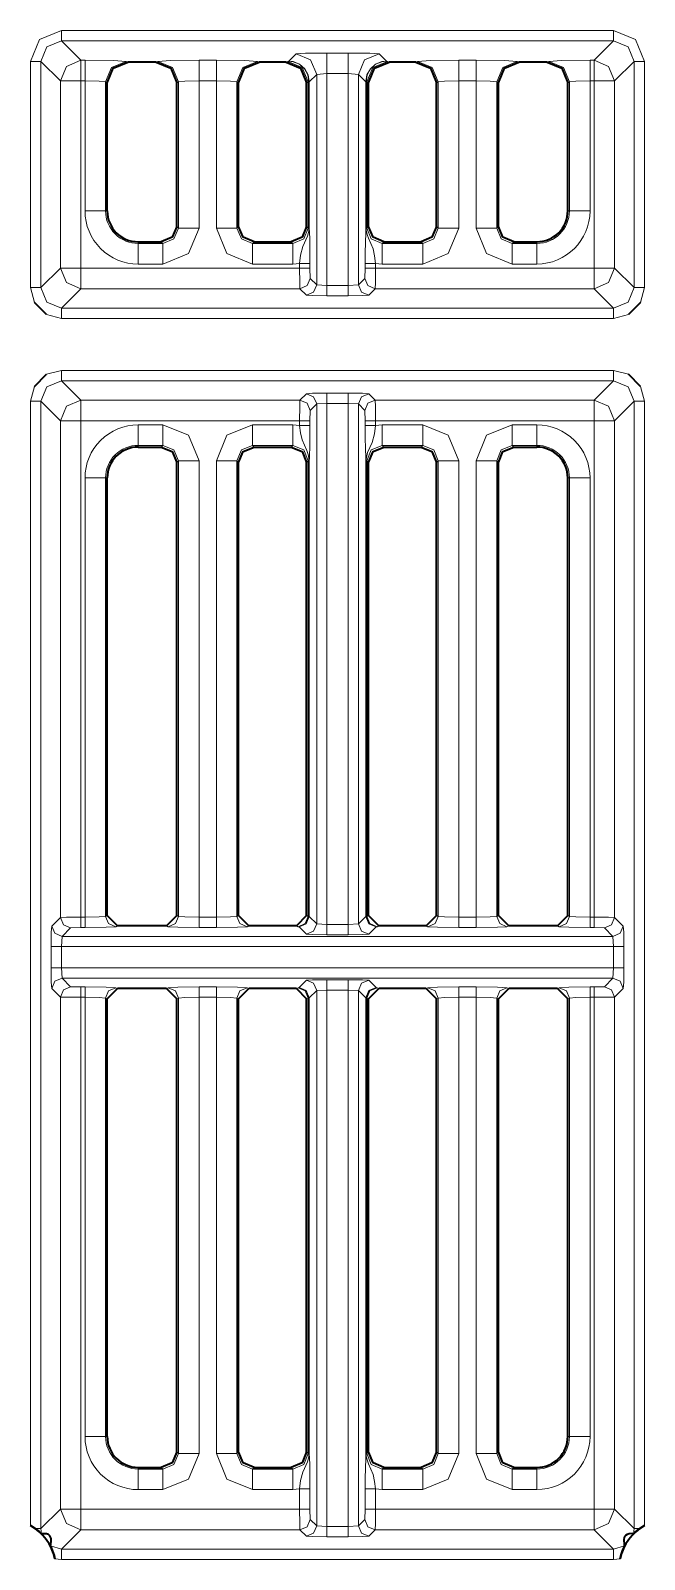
# Model space of a CAD drawing. Header units: millimetres. Extents: x 0 to 2941, y -405 to 1422.
# Drawn here: x 451.8 to 481.6, y 198.7 to 272.9 of the extents above; entities that cross this region are included whole.
import ezdxf

# ---------------------------------------------------------------- set-up
doc = ezdxf.new("R2010")
doc.units = ezdxf.units.MM
doc.layers.add('FINE', color=9, linetype='Continuous')
doc.layers.add('OUTLINE', color=7, linetype='Continuous')

msp = doc.modelspace()

# ---------------------------------------------------------------- linework, layer by layer
at = {"layer": 'FINE', "lineweight": 9}
for p, q in [((480.054, 272.928), (453.279, 272.928)), ((480.054, 272.428), (479.11, 271.484)), ((464.657, 271.799), (464.301, 271.443)), ((467.182, 271.837), (466.157, 271.837)), ((469.038, 271.443), (468.682, 271.799)), ((451.78, 271.428), (451.78, 260.453)), ((456.499, 271.393), (456.416, 271.434)), ((457.952, 271.434), (457.87, 271.393)), ((460.79, 271.484), (459.95, 271.484)), ((462.87, 271.393), (462.787, 271.434)), ((464.252, 271.434), (464.17, 271.393)), ((464.301, 271.443), (464.252, 271.434)), ((469.087, 271.434), (469.038, 271.443)), ((469.17, 271.393), (469.087, 271.434)), ((470.552, 271.434), (470.47, 271.393)), ((473.39, 271.484), (472.55, 271.484)), ((475.47, 271.393), (475.387, 271.434)), ((476.917, 271.434), (476.835, 271.393)), ((480.11, 270.484), (481.054, 271.428)), ((481.054, 271.428), (481.054, 260.453)), ((481.553, 260.453), (481.553, 271.428)), ((455.417, 264.172), (455.417, 270.435)), ((455.417, 270.435), (455.498, 270.394)), ((458.87, 270.394), (458.951, 270.435)), ((458.951, 270.435), (458.951, 263.34)), ((459.95, 263.34), (459.95, 270.484)), ((465.17, 270.394), (465.251, 270.435)), ((465.251, 270.435), (465.251, 263.34)), ((465.283, 270.442), (465.283, 263.34)), ((465.3, 270.442), (465.657, 270.799)), ((465.3, 270.442), (465.3, 270.448)), ((465.3, 263.34), (465.3, 270.442)), ((465.657, 270.799), (466.157, 270.838)), ((465.657, 270.799), (465.657, 260.582)), ((466.157, 260.556), (466.157, 270.838)), ((467.182, 270.838), (467.682, 270.799)), ((467.682, 260.582), (467.682, 270.799)), ((467.682, 270.799), (468.04, 270.442)), ((468.04, 270.442), (468.04, 270.448)), ((468.04, 270.442), (468.04, 263.34)), ((468.056, 270.442), (468.056, 270.446)), ((468.056, 270.446), (468.088, 270.435)), ((468.056, 263.34), (468.056, 270.442)), ((468.088, 270.435), (468.17, 270.394)), ((468.088, 263.34), (468.088, 270.435)), ((472.55, 270.484), (473.39, 270.484)), ((472.55, 263.34), (472.55, 270.484)), ((473.39, 270.484), (473.39, 263.34)), ((474.388, 263.34), (474.388, 270.435)), ((474.388, 270.435), (474.47, 270.394)), ((477.835, 270.394), (477.916, 270.435)), ((477.916, 270.435), (477.916, 264.172)), ((478.915, 264.172), (478.915, 270.484)), ((478.915, 270.484), (479.11, 270.484)), ((479.11, 270.484), (479.11, 261.397)), ((455.498, 264.172), (455.417, 264.172)), ((477.916, 264.172), (477.835, 264.172)), ((458.951, 263.34), (458.87, 263.421)), ((461.87, 263.421), (461.788, 263.34)), ((465.251, 263.34), (465.17, 263.421)), ((468.17, 263.421), (468.088, 263.34)), ((471.551, 263.34), (471.47, 263.421)), ((474.47, 263.421), (474.388, 263.34)), ((456.998, 262.591), (456.998, 262.673)), ((458.202, 262.591), (456.998, 262.591)), ((458.121, 262.673), (458.202, 262.591)), ((462.537, 262.591), (462.619, 262.673)), ((468.837, 262.591), (468.919, 262.673)), ((470.802, 262.591), (468.837, 262.591)), ((470.721, 262.673), (470.802, 262.591)), ((475.137, 262.591), (475.219, 262.673)), ((476.335, 262.591), (475.137, 262.591)), ((476.335, 262.673), (476.335, 262.591)), ((456.998, 261.592), (458.202, 261.592)), ((462.537, 261.592), (464.502, 261.592)), ((464.502, 261.592), (464.829, 261.623)), ((464.829, 261.623), (464.829, 261.397)), ((465.329, 261.397), (465.329, 261.623)), ((465.342, 260.897), (465.329, 261.397)), ((468.01, 261.397), (467.998, 260.897)), ((468.01, 261.623), (468.01, 261.397)), ((468.51, 261.397), (468.51, 261.623)), ((468.51, 261.623), (468.837, 261.592)), ((479.11, 261.397), (468.51, 261.397)), ((468.837, 261.592), (470.802, 261.592)), ((475.137, 261.592), (476.335, 261.592)), ((465.657, 260.582), (465.342, 260.897)), ((467.682, 260.582), (467.182, 260.556)), ((467.998, 260.897), (467.682, 260.582)), ((451.78, 260.453), (451.968, 259.726)), ((453.279, 259.453), (454.223, 260.397)), ((454.223, 260.397), (464.842, 260.397)), ((464.842, 260.397), (465.157, 260.082)), ((466.157, 260.056), (467.182, 260.056)), ((481.366, 259.726), (481.553, 260.453)), ((452.552, 259.141), (453.279, 258.954)), ((453.279, 256.427), (452.552, 256.239)), ((480.054, 256.427), (453.279, 256.427)), ((480.781, 256.239), (480.054, 256.427)), ((451.968, 255.655), (451.78, 254.928)), ((451.78, 254.928), (451.78, 200.348)), ((452.28, 200.203), (452.28, 254.928)), ((464.842, 254.984), (454.223, 254.984)), ((465.157, 255.299), (464.842, 254.984)), ((465.342, 254.484), (465.657, 254.799)), ((465.657, 254.799), (466.157, 254.825)), ((465.657, 254.799), (465.657, 229.558)), ((467.182, 255.324), (466.157, 255.324)), ((466.157, 229.532), (466.157, 254.825)), ((466.157, 254.825), (467.182, 254.825)), ((467.182, 254.825), (467.182, 229.532)), ((467.182, 254.825), (467.682, 254.799)), ((467.682, 254.799), (467.998, 254.484)), ((468.497, 254.984), (468.182, 255.299)), ((479.11, 254.984), (468.497, 254.984)), ((464.829, 253.984), (464.829, 253.758)), ((465.329, 253.984), (465.342, 254.484)), ((465.329, 253.758), (465.329, 253.984)), ((467.998, 254.484), (468.01, 253.984)), ((468.01, 253.984), (468.01, 253.758)), ((468.51, 253.758), (468.51, 253.984)), ((468.51, 253.984), (479.11, 253.984)), ((458.202, 253.789), (456.998, 253.789)), ((464.502, 253.789), (462.537, 253.789)), ((464.829, 253.758), (464.502, 253.789)), ((468.837, 253.789), (468.51, 253.758)), ((470.802, 253.789), (468.837, 253.789)), ((476.335, 253.789), (475.137, 253.789)), ((458.202, 252.79), (458.121, 252.708)), ((462.619, 252.708), (462.537, 252.79)), ((462.537, 252.79), (464.502, 252.79)), ((464.502, 252.79), (464.421, 252.708)), ((468.919, 252.708), (468.837, 252.79)), ((468.837, 252.79), (470.802, 252.79)), ((470.802, 252.79), (470.721, 252.708)), ((475.219, 252.708), (475.137, 252.79)), ((475.137, 252.79), (476.335, 252.79)), ((476.335, 252.79), (476.335, 252.708)), ((458.87, 251.96), (458.951, 252.041)), ((458.951, 252.041), (458.951, 229.923)), ((459.95, 229.886), (459.95, 252.041)), ((460.79, 252.041), (460.79, 229.886)), ((461.788, 252.041), (461.87, 251.96)), ((465.17, 251.96), (465.251, 252.041)), ((465.251, 252.041), (465.251, 229.923)), ((465.283, 252.041), (465.283, 229.915)), ((465.3, 229.915), (465.3, 252.041)), ((468.04, 252.041), (468.04, 229.915)), ((468.056, 229.915), (468.056, 252.041)), ((468.088, 252.041), (468.17, 251.96)), ((471.47, 251.96), (471.551, 252.041)), ((471.551, 252.041), (471.551, 229.923)), ((472.55, 229.886), (472.55, 252.041)), ((474.388, 252.041), (474.47, 251.96)), ((455.417, 251.208), (455.498, 251.208)), ((455.417, 229.923), (455.417, 251.208)), ((477.835, 251.208), (477.916, 251.208)), ((477.916, 251.208), (477.916, 229.923)), ((478.915, 229.886), (478.915, 251.208)), ((453.303, 228.953), (453.723, 229.373)), ((453.723, 229.373), (454.223, 229.386)), ((454.223, 229.386), (454.419, 229.386)), ((455.498, 229.964), (455.417, 229.923)), ((455.916, 229.423), (455.999, 229.464)), ((458.37, 229.464), (458.452, 229.423)), ((458.951, 229.923), (458.87, 229.964)), ((460.79, 229.886), (459.95, 229.886)), ((459.95, 229.386), (460.79, 229.386)), ((462.288, 229.423), (462.37, 229.464)), ((464.67, 229.464), (464.752, 229.423)), ((464.752, 229.423), (464.8, 229.415)), ((465.251, 229.923), (465.17, 229.964)), ((465.283, 229.915), (465.251, 229.923)), ((465.657, 229.558), (465.3, 229.915)), ((466.157, 229.532), (465.657, 229.558)), ((467.182, 229.532), (466.157, 229.532)), ((467.682, 229.558), (467.182, 229.532)), ((468.088, 229.923), (468.056, 229.915)), ((468.182, 229.058), (468.539, 229.415)), ((468.539, 229.415), (468.588, 229.423)), ((468.588, 229.423), (468.67, 229.464)), ((470.97, 229.464), (471.052, 229.423)), ((471.551, 229.923), (471.47, 229.964)), ((473.39, 229.886), (472.55, 229.886)), ((472.55, 229.386), (473.39, 229.386)), ((474.888, 229.423), (474.97, 229.464)), ((477.335, 229.464), (477.417, 229.423)), ((477.916, 229.923), (477.835, 229.964)), ((478.915, 229.386), (479.11, 229.386)), ((479.11, 229.386), (479.61, 229.373)), ((480.53, 229.453), (480.11, 229.873)), ((453.278, 228.453), (453.303, 228.953)), ((466.157, 229.033), (467.182, 229.033)), ((480.03, 228.953), (480.055, 228.453)), ((452.778, 228.453), (452.778, 227.428)), ((453.278, 228.453), (480.055, 228.453)), ((453.278, 227.428), (453.278, 228.453)), ((453.303, 226.928), (453.278, 227.428)), ((480.055, 227.428), (480.03, 226.928)), ((452.803, 226.428), (453.223, 226.008)), ((453.723, 226.508), (453.303, 226.928)), ((454.223, 226.495), (453.723, 226.508)), ((454.419, 226.495), (454.223, 226.495)), ((455.999, 226.417), (455.916, 226.458)), ((458.452, 226.458), (458.37, 226.417)), ((460.79, 226.495), (459.95, 226.495)), ((462.37, 226.417), (462.288, 226.458)), ((464.752, 226.458), (464.67, 226.417)), ((464.8, 226.466), (464.752, 226.458)), ((465.157, 226.823), (464.8, 226.466)), ((467.182, 226.849), (466.157, 226.849)), ((468.539, 226.466), (468.182, 226.823)), ((468.588, 226.458), (468.539, 226.466)), ((468.67, 226.417), (468.588, 226.458)), ((471.052, 226.458), (470.97, 226.417)), ((473.39, 226.495), (472.55, 226.495)), ((477.417, 226.458), (477.335, 226.417)), ((479.11, 226.495), (478.915, 226.495)), ((480.11, 226.008), (480.53, 226.428)), ((454.223, 225.995), (454.419, 225.995)), ((454.223, 201.147), (454.223, 225.995)), ((454.419, 225.995), (454.419, 204.672)), ((455.417, 204.672), (455.417, 225.958)), ((455.417, 225.958), (455.498, 225.917)), ((460.79, 225.995), (460.79, 203.84)), ((465.251, 225.958), (465.283, 225.966)), ((465.283, 225.966), (465.283, 203.84)), ((465.3, 225.966), (465.657, 226.323)), ((465.3, 203.84), (465.3, 225.966)), ((465.657, 226.323), (466.157, 226.348)), ((465.657, 226.323), (465.657, 200.331)), ((466.157, 200.306), (466.157, 226.348)), ((466.157, 226.348), (467.182, 226.348)), ((467.182, 226.348), (467.182, 200.306)), ((467.182, 226.348), (467.682, 226.323)), ((467.682, 200.331), (467.682, 226.323)), ((467.682, 226.323), (468.04, 225.966)), ((468.04, 225.966), (468.04, 203.84)), ((468.056, 203.84), (468.056, 225.966)), ((468.056, 225.966), (468.088, 225.958)), ((468.088, 203.84), (468.088, 225.958)), ((468.088, 225.958), (468.17, 225.917)), ((471.47, 225.917), (471.551, 225.958)), ((471.551, 225.958), (471.551, 203.84)), ((472.55, 203.84), (472.55, 225.995)), ((474.388, 203.84), (474.388, 225.958)), ((474.388, 225.958), (474.47, 225.917)), ((477.835, 225.917), (477.916, 225.958)), ((479.11, 225.995), (479.11, 201.147)), ((480.11, 201.147), (480.11, 226.008)), ((455.498, 204.672), (455.417, 204.672)), ((458.951, 203.84), (458.87, 203.921)), ((468.17, 203.921), (468.088, 203.84)), ((471.551, 203.84), (471.47, 203.921)), ((474.47, 203.921), (474.388, 203.84)), ((456.998, 203.091), (456.998, 203.172)), ((464.421, 203.172), (464.502, 203.091)), ((468.837, 203.091), (468.919, 203.172)), ((470.802, 203.091), (468.837, 203.091)), ((470.721, 203.172), (470.802, 203.091)), ((475.137, 203.091), (475.219, 203.172)), ((476.335, 203.091), (475.137, 203.091)), ((476.335, 203.172), (476.335, 203.091)), ((456.998, 202.093), (458.202, 202.093)), ((462.537, 202.093), (464.502, 202.093)), ((464.502, 202.093), (464.829, 202.123)), ((464.829, 202.123), (464.829, 201.147)), ((465.329, 201.147), (465.329, 202.123)), ((468.01, 202.123), (468.01, 201.147)), ((468.51, 202.123), (468.837, 202.093)), ((468.837, 202.093), (470.802, 202.093)), ((453.223, 201.147), (452.28, 200.203)), ((464.829, 201.147), (454.223, 201.147)), ((465.342, 200.647), (465.329, 201.147)), ((465.657, 200.331), (465.342, 200.647)), ((467.998, 200.647), (467.682, 200.331)), ((468.01, 201.147), (467.998, 200.647)), ((452.313, 199.948), (452.28, 200.203)), ((464.842, 200.147), (465.157, 199.832)), ((466.157, 200.306), (465.657, 200.331)), ((466.157, 199.806), (467.182, 199.806)), ((468.182, 199.832), (468.497, 200.147)), ((481.054, 200.203), (481.021, 199.948)), ((453.279, 199.203), (452.74, 199.361)), ((452.956, 198.739), (453.279, 198.703))]:
    msp.add_line(p, q, dxfattribs=at)
for points in [[(453.279, 272.928), (452.219, 272.488), (451.78, 271.428)], [(453.279, 272.428), (452.572, 272.135), (452.28, 271.428)], [(453.279, 272.428), (453.279, 272.579), (453.279, 272.928)], [(454.223, 271.484), (453.279, 272.428), (480.054, 272.428)], [(480.054, 272.928), (480.054, 272.579), (480.054, 272.428)], [(481.553, 271.428), (481.114, 272.488), (480.054, 272.928)], [(481.054, 271.428), (480.761, 272.135), (480.054, 272.428)], [(466.157, 271.837), (465.11, 271.826), (464.657, 271.799)], [(465.657, 270.799), (465.364, 271.506), (464.657, 271.799)], [(466.157, 270.838), (466.157, 271.536), (466.157, 271.837)], [(467.182, 270.838), (467.182, 271.536), (467.182, 271.837)], [(468.682, 271.799), (468.229, 271.826), (467.182, 271.837)], [(467.682, 270.799), (467.975, 271.506), (468.682, 271.799)], [(451.78, 271.428), (452.129, 271.428), (452.28, 271.428)], [(454.223, 271.484), (453.516, 271.191), (453.223, 270.484)], [(454.223, 271.484), (454.223, 271.182), (454.223, 270.484)], [(456.416, 271.434), (455.795, 271.47), (454.419, 271.484), (454.223, 271.484)], [(454.419, 271.484), (454.419, 271.182), (454.419, 270.484)], [(456.416, 271.434), (455.71, 271.141), (455.417, 270.435)], [(459.95, 271.484), (458.573, 271.47), (457.952, 271.434)], [(458.951, 270.435), (458.658, 271.141), (457.952, 271.434)], [(459.95, 270.484), (459.95, 271.182), (459.95, 271.484)], [(460.79, 270.484), (460.79, 271.182), (460.79, 271.484)], [(462.787, 271.434), (462.166, 271.47), (460.79, 271.484)], [(461.788, 270.435), (462.081, 271.141), (462.787, 271.434)], [(465.251, 270.435), (464.958, 271.141), (464.252, 271.434)], [(465.283, 270.446), (465.226, 270.775), (465.067, 271.066), (464.822, 271.289), (464.517, 271.418), (464.325, 271.443), (464.301, 271.443)], [(465.283, 270.446), (465.295, 270.447), (465.3, 270.448), (465.242, 270.777), (465.079, 271.069), (464.83, 271.291), (464.52, 271.419), (464.325, 271.443), (464.301, 271.443)], [(468.04, 270.448), (468.097, 270.777), (468.26, 271.069), (468.51, 271.291), (468.82, 271.419), (469.014, 271.443), (469.038, 271.443)], [(468.056, 270.446), (468.113, 270.775), (468.272, 271.066), (468.517, 271.289), (468.823, 271.418), (469.014, 271.443), (469.038, 271.443)], [(468.088, 270.435), (468.381, 271.141), (469.087, 271.434)], [(472.55, 271.484), (471.173, 271.47), (470.552, 271.434)], [(471.551, 270.435), (471.258, 271.141), (470.552, 271.434)], [(472.55, 270.484), (472.55, 271.182), (472.55, 271.484)], [(473.39, 270.484), (473.39, 271.182), (473.39, 271.484)], [(475.387, 271.434), (474.766, 271.47), (473.39, 271.484)], [(474.388, 270.435), (474.681, 271.141), (475.387, 271.434)], [(479.11, 271.484), (478.915, 271.484), (477.538, 271.47), (476.917, 271.434)], [(477.916, 270.435), (477.623, 271.141), (476.917, 271.434)], [(478.915, 270.484), (478.915, 271.182), (478.915, 271.484)], [(479.11, 270.484), (479.11, 271.182), (479.11, 271.484)], [(480.11, 270.484), (479.817, 271.191), (479.11, 271.484)], [(481.054, 271.428), (481.205, 271.428), (481.553, 271.428)], [(453.223, 270.484), (453.525, 270.484), (454.223, 270.484)], [(464.829, 261.397), (454.223, 261.397), (454.223, 270.484)], [(454.419, 270.484), (455.107, 270.47), (455.417, 270.435)], [(458.951, 270.435), (459.261, 270.47), (459.95, 270.484)], [(459.95, 270.484), (460.79, 270.484), (460.79, 263.34), (461.301, 262.104), (462.537, 261.592)], [(460.79, 270.484), (461.478, 270.47), (461.788, 270.435)], [(461.788, 263.34), (461.788, 270.435), (461.87, 270.394)], [(465.251, 270.435), (465.283, 270.446), (465.283, 270.442)], [(465.283, 270.442), (465.295, 270.442), (465.3, 270.442)], [(466.157, 270.838), (467.182, 270.838), (467.182, 260.556)], [(468.056, 270.446), (468.045, 270.447), (468.04, 270.448)], [(468.04, 270.442), (468.045, 270.442), (468.056, 270.442)], [(471.47, 270.394), (471.551, 270.435), (471.551, 263.34)], [(471.551, 270.435), (471.861, 270.47), (472.55, 270.484)], [(473.39, 270.484), (474.078, 270.47), (474.388, 270.435)], [(477.916, 270.435), (478.226, 270.47), (478.915, 270.484)], [(479.11, 270.484), (479.808, 270.484), (480.11, 270.484)], [(481.054, 260.453), (480.11, 261.397), (480.11, 270.484)], [(455.417, 264.172), (455.107, 264.172), (454.419, 264.172)], [(478.915, 264.172), (478.226, 264.172), (477.916, 264.172)], [(458.951, 263.34), (458.733, 262.809), (458.202, 262.591)], [(458.202, 261.592), (459.438, 262.104), (459.95, 263.34)], [(459.95, 263.34), (459.261, 263.34), (458.951, 263.34)], [(460.79, 263.34), (461.478, 263.34), (461.788, 263.34)], [(462.537, 262.591), (462.006, 262.809), (461.788, 263.34)], [(465.251, 263.34), (465.033, 262.809), (464.502, 262.591)], [(465.283, 263.34), (465.281, 263.27), (465.272, 263.183), (465.212, 262.943), (464.99, 262.443), (464.879, 262.03), (464.829, 261.623)], [(465.251, 263.34), (465.262, 263.34), (465.283, 263.34)], [(465.3, 263.34), (465.295, 263.34), (465.283, 263.34)], [(465.329, 261.623), (465.326, 262.215), (465.317, 262.763), (465.304, 263.171), (465.3, 263.279), (465.3, 263.313), (465.3, 263.34)], [(468.04, 263.34), (468.04, 263.328), (468.039, 263.3), (468.038, 263.241), (468.036, 263.192), (468.034, 263.117), (468.02, 262.624), (468.013, 262.153), (468.01, 261.623)], [(468.056, 263.34), (468.045, 263.34), (468.04, 263.34)], [(468.056, 263.34), (468.078, 263.34), (468.088, 263.34)], [(468.51, 261.623), (468.467, 261.987), (468.389, 262.33), (468.164, 262.848), (468.114, 262.985), (468.084, 263.091), (468.061, 263.237), (468.057, 263.307), (468.056, 263.34)], [(468.837, 262.591), (468.306, 262.809), (468.088, 263.34)], [(471.551, 263.34), (471.333, 262.809), (470.802, 262.591)], [(470.802, 261.592), (472.038, 262.104), (472.55, 263.34)], [(471.551, 263.34), (471.861, 263.34), (472.55, 263.34)], [(474.388, 263.34), (474.078, 263.34), (473.39, 263.34)], [(473.39, 263.34), (473.901, 262.104), (475.137, 261.592)], [(475.137, 262.591), (474.606, 262.809), (474.388, 263.34)], [(456.998, 261.592), (456.998, 262.281), (456.998, 262.591)], [(458.202, 261.592), (458.202, 262.281), (458.202, 262.591)], [(464.421, 262.673), (464.502, 262.591), (462.537, 262.591)], [(462.537, 262.591), (462.537, 262.281), (462.537, 261.592)], [(464.502, 262.591), (464.502, 262.281), (464.502, 261.592)], [(468.837, 262.591), (468.837, 262.281), (468.837, 261.592)], [(470.802, 262.591), (470.802, 262.281), (470.802, 261.592)], [(475.137, 262.591), (475.137, 262.281), (475.137, 261.592)], [(476.335, 261.592), (476.335, 262.281), (476.335, 262.591)], [(453.223, 261.397), (453.525, 261.397), (454.223, 261.397)], [(453.223, 261.397), (453.516, 260.69), (454.223, 260.397)], [(454.223, 260.397), (454.223, 260.699), (454.223, 261.397)], [(465.329, 261.623), (465.178, 261.623), (464.829, 261.623)], [(465.329, 261.397), (465.178, 261.397), (464.829, 261.397)], [(464.829, 261.397), (464.833, 260.699), (464.842, 260.397)], [(468.51, 261.623), (468.161, 261.623), (468.01, 261.623)], [(468.51, 261.397), (468.161, 261.397), (468.01, 261.397)], [(468.497, 260.397), (468.507, 260.699), (468.51, 261.397)], [(479.11, 261.397), (479.808, 261.397), (480.11, 261.397)], [(479.11, 260.397), (479.817, 260.69), (480.11, 261.397)], [(479.11, 260.397), (479.11, 260.699), (479.11, 261.397)], [(465.342, 260.897), (465.195, 260.544), (464.842, 260.397)], [(465.657, 260.582), (465.51, 260.228), (465.157, 260.082)], [(467.182, 260.556), (466.157, 260.556), (465.657, 260.582)], [(466.157, 260.056), (466.157, 260.207), (466.157, 260.556)], [(467.182, 260.056), (467.182, 260.207), (467.182, 260.556)], [(468.182, 260.082), (467.829, 260.228), (467.682, 260.582)], [(468.497, 260.397), (468.144, 260.544), (467.998, 260.897)], [(451.78, 260.453), (452.129, 260.453), (452.28, 260.453)], [(453.279, 259.453), (452.572, 259.746), (452.28, 260.453)], [(479.11, 260.397), (480.054, 259.453), (453.279, 259.453)], [(465.157, 260.082), (465.459, 260.064), (466.157, 260.056)], [(467.182, 260.056), (467.88, 260.064), (468.182, 260.082)], [(468.182, 260.082), (468.497, 260.397), (479.11, 260.397)], [(481.054, 260.453), (480.761, 259.746), (480.054, 259.453)], [(481.054, 260.453), (481.205, 260.453), (481.553, 260.453)], [(453.279, 258.954), (453.279, 259.303), (453.279, 259.453)], [(453.279, 258.954), (480.054, 258.954), (480.781, 259.141)], [(480.054, 258.954), (480.054, 259.303), (480.054, 259.453)], [(453.279, 256.427), (453.279, 256.078), (453.279, 255.927)], [(480.054, 256.427), (480.054, 256.078), (480.054, 255.927)], [(452.28, 254.928), (452.572, 255.635), (453.279, 255.927)], [(454.223, 254.984), (453.279, 255.927), (480.054, 255.927), (479.11, 254.984)], [(480.054, 255.927), (480.761, 255.635), (481.054, 254.928)], [(481.553, 200.348), (481.553, 254.928), (481.366, 255.655)], [(452.28, 254.928), (452.129, 254.928), (451.78, 254.928)], [(452.28, 254.928), (453.223, 253.984), (453.223, 229.873)], [(453.223, 253.984), (453.525, 253.984), (454.223, 253.984), (454.223, 254.682), (454.223, 254.984)], [(454.223, 254.984), (453.516, 254.691), (453.223, 253.984)], [(464.842, 254.984), (464.833, 254.682), (464.829, 253.984)], [(464.842, 254.984), (465.195, 254.837), (465.342, 254.484)], [(466.157, 255.324), (465.459, 255.317), (465.157, 255.299)], [(465.157, 255.299), (465.51, 255.152), (465.657, 254.799)], [(466.157, 255.324), (466.157, 255.174), (466.157, 254.825)], [(467.182, 255.324), (467.182, 255.174), (467.182, 254.825)], [(468.182, 255.299), (467.88, 255.317), (467.182, 255.324)], [(468.182, 255.299), (467.829, 255.152), (467.682, 254.799)], [(468.04, 229.915), (467.682, 229.558), (467.682, 254.799)], [(468.497, 254.984), (468.144, 254.837), (467.998, 254.484)], [(468.51, 253.984), (468.507, 254.682), (468.497, 254.984)], [(480.11, 253.984), (479.817, 254.691), (479.11, 254.984)], [(479.11, 253.984), (479.11, 254.682), (479.11, 254.984)], [(481.054, 254.928), (481.054, 200.203), (480.11, 201.147)], [(480.11, 229.873), (480.11, 253.984), (481.054, 254.928)], [(481.553, 254.928), (481.205, 254.928), (481.054, 254.928)], [(454.223, 229.886), (454.223, 253.984), (464.829, 253.984)], [(464.829, 253.984), (465.178, 253.984), (465.329, 253.984)], [(468.51, 253.984), (468.161, 253.984), (468.01, 253.984)], [(479.11, 253.984), (479.11, 229.886), (478.915, 229.886)], [(479.11, 253.984), (479.808, 253.984), (480.11, 253.984)], [(456.998, 252.79), (456.998, 253.1), (456.998, 253.789)], [(458.202, 252.79), (458.202, 253.1), (458.202, 253.789)], [(459.95, 252.041), (459.438, 253.277), (458.202, 253.789)], [(462.537, 253.789), (461.301, 253.277), (460.79, 252.041)], [(462.537, 253.789), (462.537, 253.1), (462.537, 252.79)], [(464.502, 253.789), (464.502, 253.1), (464.502, 252.79)], [(464.829, 253.758), (465.178, 253.758), (465.329, 253.758)], [(464.829, 253.758), (464.872, 253.394), (464.95, 253.051), (465.175, 252.533), (465.226, 252.396), (465.255, 252.289), (465.278, 252.143), (465.283, 252.074), (465.283, 252.041)], [(465.3, 252.041), (465.3, 252.054), (465.3, 252.081), (465.301, 252.14), (465.303, 252.189), (465.305, 252.263), (465.32, 252.757), (465.326, 253.227), (465.329, 253.758)], [(468.51, 253.758), (468.161, 253.758), (468.01, 253.758)], [(468.01, 253.758), (468.013, 253.166), (468.023, 252.618), (468.036, 252.21), (468.039, 252.102), (468.039, 252.068), (468.04, 252.041)], [(468.056, 252.041), (468.058, 252.111), (468.067, 252.198), (468.127, 252.437), (468.349, 252.937), (468.46, 253.351), (468.51, 253.758)], [(468.837, 253.789), (468.837, 253.1), (468.837, 252.79)], [(470.802, 253.789), (470.802, 253.1), (470.802, 252.79)], [(472.55, 252.041), (472.038, 253.277), (470.802, 253.789)], [(475.137, 253.789), (473.901, 253.277), (473.39, 252.041), (473.39, 229.886)], [(475.137, 252.79), (475.137, 253.1), (475.137, 253.789)], [(476.335, 253.789), (476.335, 253.1), (476.335, 252.79)], [(456.998, 252.708), (456.998, 252.79), (458.202, 252.79)], [(458.202, 252.79), (458.733, 252.572), (458.951, 252.041)], [(461.788, 252.041), (462.006, 252.572), (462.537, 252.79)], [(464.502, 252.79), (465.033, 252.572), (465.251, 252.041)], [(468.088, 252.041), (468.306, 252.572), (468.837, 252.79)], [(470.802, 252.79), (471.333, 252.572), (471.551, 252.041)], [(474.388, 252.041), (474.606, 252.572), (475.137, 252.79)], [(459.95, 252.041), (459.261, 252.041), (458.951, 252.041)], [(460.79, 252.041), (461.478, 252.041), (461.788, 252.041)], [(461.87, 229.964), (461.788, 229.923), (461.788, 252.041)], [(465.251, 252.041), (465.262, 252.041), (465.283, 252.041)], [(465.283, 252.041), (465.295, 252.041), (465.3, 252.041)], [(468.056, 252.041), (468.045, 252.041), (468.04, 252.041)], [(468.056, 252.041), (468.078, 252.041), (468.088, 252.041)], [(468.17, 229.964), (468.088, 229.923), (468.088, 252.041)], [(471.551, 252.041), (471.861, 252.041), (472.55, 252.041)], [(474.388, 252.041), (474.078, 252.041), (473.39, 252.041)], [(474.47, 229.964), (474.388, 229.923), (474.388, 252.041)], [(454.419, 251.208), (454.419, 229.886), (454.223, 229.886)], [(455.417, 251.208), (455.107, 251.208), (454.419, 251.208)], [(478.915, 251.208), (478.226, 251.208), (477.916, 251.208)], [(453.223, 229.873), (452.803, 229.453), (452.785, 229.151), (452.778, 228.453)], [(453.303, 228.953), (452.95, 229.1), (452.803, 229.453)], [(454.223, 229.886), (453.525, 229.882), (453.223, 229.873)], [(453.723, 229.373), (453.37, 229.52), (453.223, 229.873)], [(479.61, 229.373), (480.03, 228.953), (453.303, 228.953)], [(454.223, 229.386), (454.223, 229.537), (454.223, 229.886)], [(455.417, 229.923), (455.107, 229.897), (454.419, 229.886)], [(454.419, 229.386), (454.419, 229.537), (454.419, 229.886)], [(454.419, 229.386), (455.451, 229.397), (455.916, 229.423)], [(455.916, 229.423), (455.564, 229.57), (455.417, 229.923)], [(458.452, 229.423), (458.804, 229.57), (458.951, 229.923)], [(458.452, 229.423), (458.917, 229.397), (459.95, 229.386)], [(459.95, 229.886), (459.261, 229.897), (458.951, 229.923)], [(459.95, 229.886), (459.95, 229.537), (459.95, 229.386)], [(461.788, 229.923), (461.478, 229.897), (460.79, 229.886)], [(460.79, 229.886), (460.79, 229.537), (460.79, 229.386)], [(460.79, 229.386), (461.822, 229.397), (462.288, 229.423)], [(461.788, 229.923), (461.935, 229.57), (462.288, 229.423)], [(465.251, 229.923), (465.104, 229.57), (464.752, 229.423)], [(465.3, 229.915), (465.153, 229.562), (464.8, 229.415)], [(465.283, 229.915), (465.14, 229.563), (464.8, 229.415)], [(464.8, 229.415), (465.157, 229.058), (465.459, 229.04), (466.157, 229.033)], [(465.657, 229.558), (465.51, 229.204), (465.157, 229.058)], [(465.3, 229.915), (465.295, 229.915), (465.283, 229.915)], [(466.157, 229.532), (466.157, 229.183), (466.157, 229.033)], [(467.182, 229.532), (467.182, 229.183), (467.182, 229.033)], [(467.682, 229.558), (467.829, 229.204), (468.182, 229.058)], [(468.04, 229.915), (468.186, 229.562), (468.539, 229.415)], [(468.056, 229.915), (468.045, 229.915), (468.04, 229.915)], [(468.056, 229.915), (468.199, 229.563), (468.539, 229.415)], [(468.088, 229.923), (468.235, 229.57), (468.588, 229.423)], [(471.052, 229.423), (471.405, 229.57), (471.551, 229.923)], [(471.052, 229.423), (471.517, 229.397), (472.55, 229.386)], [(472.55, 229.886), (471.861, 229.897), (471.551, 229.923)], [(472.55, 229.386), (472.55, 229.537), (472.55, 229.886)], [(474.388, 229.923), (474.078, 229.897), (473.39, 229.886)], [(473.39, 229.886), (473.39, 229.537), (473.39, 229.386)], [(473.39, 229.386), (474.422, 229.397), (474.888, 229.423)], [(474.388, 229.923), (474.535, 229.57), (474.888, 229.423)], [(477.417, 229.423), (477.769, 229.57), (477.916, 229.923)], [(477.417, 229.423), (477.882, 229.397), (478.915, 229.386)], [(478.915, 229.886), (478.226, 229.897), (477.916, 229.923)], [(478.915, 229.386), (478.915, 229.537), (478.915, 229.886)], [(479.11, 229.386), (479.11, 229.537), (479.11, 229.886)], [(480.11, 229.873), (479.808, 229.882), (479.11, 229.886)], [(479.61, 229.373), (479.963, 229.52), (480.11, 229.873)], [(480.03, 228.953), (480.383, 229.1), (480.53, 229.453)], [(480.555, 227.428), (480.555, 228.453), (480.548, 229.151), (480.53, 229.453)], [(467.182, 229.033), (467.88, 229.04), (468.182, 229.058)], [(453.278, 228.453), (452.929, 228.453), (452.778, 228.453)], [(480.055, 228.453), (480.055, 227.428), (453.278, 227.428)], [(480.055, 228.453), (480.404, 228.453), (480.555, 228.453)], [(453.278, 227.428), (452.929, 227.428), (452.778, 227.428)], [(452.778, 227.428), (452.785, 226.73), (452.803, 226.428)], [(480.055, 227.428), (480.404, 227.428), (480.555, 227.428)], [(480.53, 226.428), (480.548, 226.73), (480.555, 227.428)], [(453.303, 226.928), (452.95, 226.781), (452.803, 226.428)], [(453.723, 226.508), (453.37, 226.361), (453.223, 226.008)], [(453.303, 226.928), (480.03, 226.928), (479.61, 226.508), (479.11, 226.495)], [(454.223, 226.495), (454.223, 226.344), (454.223, 225.995)], [(454.419, 226.495), (454.419, 226.344), (454.419, 225.995)], [(455.916, 226.458), (455.451, 226.484), (454.419, 226.495)], [(455.916, 226.458), (455.564, 226.311), (455.417, 225.958)], [(459.95, 226.495), (458.917, 226.484), (458.452, 226.458)], [(458.951, 225.958), (458.804, 226.311), (458.452, 226.458)], [(459.95, 226.495), (459.95, 226.344), (459.95, 225.995)], [(460.79, 226.495), (460.79, 226.344), (460.79, 225.995)], [(462.288, 226.458), (461.822, 226.484), (460.79, 226.495)], [(462.288, 226.458), (461.935, 226.311), (461.788, 225.958)], [(464.752, 226.458), (465.104, 226.311), (465.251, 225.958)], [(464.8, 226.466), (465.14, 226.318), (465.283, 225.966)], [(464.8, 226.466), (465.153, 226.319), (465.3, 225.966)], [(466.157, 226.849), (465.459, 226.841), (465.157, 226.823)], [(465.157, 226.823), (465.51, 226.676), (465.657, 226.323)], [(466.157, 226.849), (466.157, 226.697), (466.157, 226.348)], [(467.182, 226.849), (467.182, 226.697), (467.182, 226.348)], [(468.182, 226.823), (467.88, 226.841), (467.182, 226.849)], [(468.182, 226.823), (467.829, 226.676), (467.682, 226.323)], [(468.539, 226.466), (468.186, 226.319), (468.04, 225.966)], [(468.539, 226.466), (468.199, 226.318), (468.056, 225.966)], [(468.588, 226.458), (468.235, 226.311), (468.088, 225.958)], [(472.55, 226.495), (471.517, 226.484), (471.052, 226.458)], [(471.551, 225.958), (471.405, 226.311), (471.052, 226.458)], [(472.55, 225.995), (472.55, 226.344), (472.55, 226.495)], [(473.39, 226.495), (473.39, 226.344), (473.39, 225.995)], [(474.97, 226.417), (474.888, 226.458), (474.422, 226.484), (473.39, 226.495)], [(474.888, 226.458), (474.535, 226.311), (474.388, 225.958)], [(478.915, 226.495), (477.882, 226.484), (477.417, 226.458)], [(477.916, 225.958), (477.769, 226.311), (477.417, 226.458)], [(478.915, 225.995), (478.915, 226.344), (478.915, 226.495)], [(479.11, 226.495), (479.11, 226.344), (479.11, 225.995)], [(479.61, 226.508), (479.963, 226.361), (480.11, 226.008)], [(480.03, 226.928), (480.383, 226.781), (480.53, 226.428)], [(453.223, 226.008), (453.223, 201.147), (453.525, 201.147), (454.223, 201.147)], [(453.223, 226.008), (453.525, 225.999), (454.223, 225.995)], [(454.419, 225.995), (455.107, 225.984), (455.417, 225.958)], [(458.87, 225.917), (458.951, 225.958), (458.951, 203.84)], [(458.951, 225.958), (459.261, 225.984), (459.95, 225.995)], [(459.95, 203.84), (459.95, 225.995), (460.79, 225.995)], [(460.79, 225.995), (461.478, 225.984), (461.788, 225.958)], [(461.87, 203.921), (461.788, 203.84), (461.788, 225.958), (461.87, 225.917)], [(465.17, 225.917), (465.251, 225.958), (465.251, 203.84), (465.17, 203.921)], [(465.283, 225.966), (465.295, 225.966), (465.3, 225.966)], [(468.04, 225.966), (468.045, 225.966), (468.056, 225.966)], [(471.551, 225.958), (471.861, 225.984), (472.55, 225.995)], [(472.55, 225.995), (473.39, 225.995), (473.39, 203.84), (473.901, 202.604), (475.137, 202.093)], [(473.39, 225.995), (474.078, 225.984), (474.388, 225.958)], [(477.916, 225.958), (477.916, 204.672), (477.835, 204.672)], [(477.916, 225.958), (478.226, 225.984), (478.915, 225.995)], [(478.915, 204.672), (478.915, 225.995), (479.11, 225.995)], [(479.11, 225.995), (479.808, 225.999), (480.11, 226.008)], [(455.417, 204.672), (455.107, 204.672), (454.419, 204.672)], [(478.915, 204.672), (478.226, 204.672), (477.916, 204.672)], [(458.951, 203.84), (458.733, 203.309), (458.202, 203.091)], [(458.202, 202.093), (459.438, 202.604), (459.95, 203.84)], [(459.95, 203.84), (459.261, 203.84), (458.951, 203.84)], [(460.79, 203.84), (461.478, 203.84), (461.788, 203.84)], [(460.79, 203.84), (461.301, 202.604), (462.537, 202.093)], [(462.537, 203.091), (462.006, 203.309), (461.788, 203.84)], [(465.251, 203.84), (465.033, 203.309), (464.502, 203.091)], [(465.283, 203.84), (465.281, 203.769), (465.272, 203.683), (465.212, 203.443), (464.99, 202.944), (464.879, 202.53), (464.829, 202.123)], [(465.251, 203.84), (465.262, 203.84), (465.283, 203.84)], [(465.3, 203.84), (465.295, 203.84), (465.283, 203.84)], [(465.329, 202.123), (465.326, 202.715), (465.317, 203.263), (465.304, 203.671), (465.3, 203.779), (465.3, 203.813), (465.3, 203.84)], [(468.04, 203.84), (468.04, 203.828), (468.039, 203.8), (468.038, 203.741), (468.036, 203.692), (468.034, 203.618), (468.02, 203.124), (468.013, 202.653), (468.01, 202.123)], [(468.04, 203.84), (468.045, 203.84), (468.056, 203.84)], [(468.056, 203.84), (468.078, 203.84), (468.088, 203.84)], [(468.51, 202.123), (468.467, 202.487), (468.389, 202.83), (468.164, 203.348), (468.114, 203.485), (468.084, 203.591), (468.061, 203.737), (468.057, 203.807), (468.056, 203.84)], [(468.837, 203.091), (468.306, 203.309), (468.088, 203.84)], [(471.551, 203.84), (471.333, 203.309), (470.802, 203.091)], [(470.802, 202.093), (472.038, 202.604), (472.55, 203.84)], [(471.551, 203.84), (471.861, 203.84), (472.55, 203.84)], [(474.388, 203.84), (474.078, 203.84), (473.39, 203.84)], [(475.137, 203.091), (474.606, 203.309), (474.388, 203.84)], [(458.121, 203.172), (458.202, 203.091), (456.998, 203.091)], [(456.998, 202.093), (456.998, 202.781), (456.998, 203.091)], [(458.202, 202.093), (458.202, 202.781), (458.202, 203.091)], [(464.502, 203.091), (462.537, 203.091), (462.619, 203.172)], [(462.537, 203.091), (462.537, 202.781), (462.537, 202.093)], [(464.502, 203.091), (464.502, 202.781), (464.502, 202.093)], [(468.837, 203.091), (468.837, 202.781), (468.837, 202.093)], [(470.802, 203.091), (470.802, 202.781), (470.802, 202.093)], [(475.137, 203.091), (475.137, 202.781), (475.137, 202.093)], [(476.335, 202.093), (476.335, 202.781), (476.335, 203.091)], [(465.329, 202.123), (465.178, 202.123), (464.829, 202.123)], [(468.01, 202.123), (468.161, 202.123), (468.51, 202.123)], [(479.11, 201.147), (468.51, 201.147), (468.51, 202.123)], [(453.223, 201.147), (453.516, 200.44), (454.223, 200.147)], [(454.223, 200.147), (454.223, 200.449), (454.223, 201.147)], [(465.329, 201.147), (465.178, 201.147), (464.829, 201.147)], [(464.829, 201.147), (464.833, 200.449), (464.842, 200.147)], [(465.342, 200.647), (465.195, 200.293), (464.842, 200.147)], [(467.998, 200.647), (468.144, 200.293), (468.497, 200.147)], [(468.01, 201.147), (468.161, 201.147), (468.51, 201.147)], [(468.497, 200.147), (479.11, 200.147), (479.11, 200.449), (479.11, 201.147), (479.808, 201.147), (480.11, 201.147)], [(468.497, 200.147), (468.507, 200.449), (468.51, 201.147)], [(479.11, 200.147), (479.817, 200.44), (480.11, 201.147)], [(452.28, 200.203), (452.201, 200.203), (452.002, 200.203)], [(453.279, 199.203), (454.223, 200.147), (464.842, 200.147)], [(479.11, 200.147), (480.054, 199.203), (453.279, 199.203)], [(465.657, 200.331), (465.51, 199.978), (465.157, 199.832)], [(465.157, 199.832), (465.459, 199.814), (466.157, 199.806)], [(467.682, 200.331), (467.182, 200.306), (466.157, 200.306)], [(466.157, 200.306), (466.157, 199.957), (466.157, 199.806)], [(467.182, 200.306), (467.182, 199.957), (467.182, 199.806)], [(467.182, 199.806), (467.88, 199.814), (468.182, 199.832)], [(467.682, 200.331), (467.829, 199.978), (468.182, 199.832)], [(481.331, 200.203), (481.132, 200.203), (481.054, 200.203)], [(453.279, 199.203), (453.279, 199.052), (453.279, 198.703)], [(480.593, 199.361), (480.054, 199.203), (480.054, 199.052), (480.054, 198.703)], [(453.279, 198.703), (480.054, 198.703), (480.377, 198.739)]]:
    msp.add_lwpolyline(points, dxfattribs=at)
msp.add_lwpolyline([(453.223, 261.397), (452.28, 260.453), (452.28, 271.428), (453.223, 270.484)], close=True, dxfattribs=at)
for points in [[(454.223, 270.484), (454.419, 270.484), (454.419, 264.172, 0.414223), (456.998, 261.592)], [(455.417, 264.172, 0.414214), (456.998, 262.591)], [(476.335, 262.591, 0.41419), (477.916, 264.172)], [(476.335, 261.592, 0.414189), (478.915, 264.172)], [(456.998, 253.788, 0.414223), (454.419, 251.208)], [(478.915, 251.208, 0.414218), (476.335, 253.788)], [(456.998, 252.79, 0.414214), (455.417, 251.208)], [(477.916, 251.208, 0.414237), (476.335, 252.79)], [(454.419, 204.672, 0.414223), (456.998, 202.092)], [(455.417, 204.672, 0.414214), (456.998, 203.091)], [(475.137, 202.093), (476.335, 202.093, 0.414189), (478.915, 204.672)], [(476.335, 203.091, 0.41419), (477.916, 204.672)]]:
    msp.add_lwpolyline(points, format="xyb", dxfattribs=at)
at = {"layer": 'OUTLINE', "lineweight": 40}
for p, q in [((457.87, 271.393), (456.499, 271.393)), ((464.17, 271.393), (462.87, 271.393)), ((470.47, 271.393), (469.17, 271.393)), ((476.835, 271.393), (475.47, 271.393)), ((455.498, 264.172), (455.498, 270.394)), ((458.87, 263.421), (458.87, 270.394)), ((461.87, 263.421), (461.87, 270.394)), ((465.17, 263.421), (465.17, 270.394)), ((468.17, 263.421), (468.17, 270.394)), ((471.47, 263.421), (471.47, 270.394)), ((474.47, 263.421), (474.47, 270.394)), ((477.835, 264.172), (477.835, 270.394)), ((456.998, 262.673), (458.121, 262.673)), ((462.619, 262.673), (464.421, 262.673)), ((468.919, 262.673), (470.721, 262.673)), ((475.219, 262.673), (476.335, 262.673)), ((452.552, 259.141), (451.968, 259.726)), ((481.366, 259.726), (480.781, 259.141)), ((451.968, 255.655), (452.552, 256.239)), ((481.366, 255.655), (480.781, 256.239)), ((456.998, 252.708), (458.121, 252.708)), ((462.619, 252.708), (464.421, 252.708)), ((475.219, 252.708), (476.335, 252.708)), ((458.87, 229.964), (458.87, 251.96)), ((465.17, 229.964), (465.17, 251.96)), ((471.47, 229.964), (471.47, 251.96)), ((474.47, 229.964), (474.47, 251.96)), ((455.498, 229.964), (455.498, 251.208)), ((477.835, 229.964), (477.835, 251.208)), ((458.87, 229.964), (458.37, 229.464)), ((465.17, 229.964), (464.67, 229.464)), ((471.47, 229.964), (470.97, 229.464)), ((474.97, 229.464), (474.47, 229.964)), ((477.335, 229.464), (474.97, 229.464)), ((477.835, 229.964), (477.335, 229.464)), ((455.498, 225.917), (455.999, 226.417)), ((458.37, 226.417), (455.999, 226.417)), ((458.37, 226.417), (458.87, 225.917)), ((464.67, 226.417), (462.37, 226.417)), ((464.67, 226.417), (465.17, 225.917)), ((468.17, 225.917), (468.67, 226.417)), ((470.97, 226.417), (468.67, 226.417)), ((470.97, 226.417), (471.47, 225.917)), ((474.47, 225.917), (474.97, 226.417)), ((477.335, 226.417), (474.97, 226.417)), ((477.335, 226.417), (477.835, 225.917)), ((455.498, 204.672), (455.498, 225.917)), ((458.87, 203.921), (458.87, 225.917)), ((465.17, 203.921), (465.17, 225.917)), ((468.17, 203.921), (468.17, 225.917)), ((471.47, 203.921), (471.47, 225.917)), ((474.47, 203.921), (474.47, 225.917)), ((477.835, 204.672), (477.835, 225.917)), ((456.998, 203.172), (458.121, 203.172)), ((462.619, 203.172), (464.421, 203.172)), ((468.919, 203.172), (470.721, 203.172)), ((475.219, 203.172), (476.335, 203.172)), ((451.78, 200.348), (452.002, 200.203)), ((481.331, 200.203), (481.553, 200.348))]:
    msp.add_line(p, q, dxfattribs=at)
for points in [[(455.498, 270.394), (455.791, 271.101), (456.499, 271.393)], [(457.87, 271.393), (458.577, 271.101), (458.87, 270.394)], [(461.87, 270.394), (462.162, 271.101), (462.87, 271.393)], [(464.17, 271.393), (464.877, 271.101), (465.17, 270.394)], [(468.17, 270.394), (468.462, 271.101), (469.17, 271.393)], [(470.47, 271.393), (471.177, 271.101), (471.47, 270.394)], [(474.47, 270.394), (474.762, 271.101), (475.47, 271.393)], [(476.835, 271.393), (477.542, 271.101), (477.835, 270.394)], [(458.87, 263.421), (458.65, 262.892), (458.121, 262.673)], [(462.619, 262.673), (462.089, 262.892), (461.87, 263.421)], [(465.17, 263.421), (464.95, 262.892), (464.421, 262.673)], [(468.919, 262.673), (468.389, 262.892), (468.17, 263.421)], [(471.47, 263.421), (471.25, 262.892), (470.721, 262.673)], [(475.219, 262.673), (474.689, 262.892), (474.47, 263.421)], [(458.121, 252.708), (458.65, 252.489), (458.87, 251.96)], [(461.87, 229.964), (461.87, 251.96), (462.089, 252.489), (462.619, 252.708)], [(464.421, 252.708), (464.95, 252.489), (465.17, 251.96)], [(468.17, 229.964), (468.17, 251.96), (468.389, 252.489), (468.919, 252.708)], [(468.919, 252.708), (470.721, 252.708), (471.25, 252.489), (471.47, 251.96)], [(474.47, 251.96), (474.689, 252.489), (475.219, 252.708)], [(458.37, 229.464), (455.999, 229.464), (455.498, 229.964)], [(464.67, 229.464), (462.37, 229.464), (461.87, 229.964)], [(470.97, 229.464), (468.67, 229.464), (468.17, 229.964)], [(461.87, 203.921), (461.87, 225.917), (462.37, 226.417)], [(458.87, 203.921), (458.65, 203.392), (458.121, 203.172)], [(462.619, 203.172), (462.089, 203.392), (461.87, 203.921)], [(465.17, 203.921), (464.95, 203.392), (464.421, 203.172)], [(468.919, 203.172), (468.389, 203.392), (468.17, 203.921)], [(471.47, 203.921), (471.25, 203.392), (470.721, 203.172)], [(475.219, 203.172), (474.689, 203.392), (474.47, 203.921)], [(452.002, 200.203), (452.173, 200.069), (452.264, 199.99), (452.301, 199.956), (452.313, 199.948)], [(452.74, 199.361), (452.759, 199.435), (452.781, 199.605), (452.771, 199.716), (452.736, 199.811), (452.726, 199.826), (452.722, 199.833), (452.72, 199.836), (452.718, 199.838), (452.717, 199.841), (452.715, 199.843), (452.713, 199.845), (452.71, 199.849), (452.702, 199.858), (452.685, 199.876), (452.645, 199.906), (452.548, 199.945), (452.313, 199.948)], [(481.021, 199.948), (480.955, 199.955), (480.809, 199.95), (480.715, 199.921), (480.639, 199.866), (480.626, 199.853), (480.621, 199.846), (480.619, 199.844), (480.617, 199.841), (480.615, 199.838), (480.613, 199.836), (480.611, 199.832), (480.606, 199.824), (480.594, 199.805), (480.575, 199.762), (480.555, 199.664), (480.58, 199.409), (480.593, 199.361)], [(481.021, 199.948), (481.036, 199.96), (481.087, 200.006), (481.221, 200.12), (481.331, 200.203)], [(452.74, 199.361), (452.747, 199.342), (452.776, 199.277), (452.844, 199.111), (452.917, 198.892), (452.956, 198.739)], [(480.377, 198.739), (480.443, 198.98), (480.509, 199.164), (480.565, 199.295), (480.587, 199.345), (480.593, 199.361)]]:
    msp.add_lwpolyline(points, dxfattribs=at)
for points in [[(455.499, 264.172, 0.414188), (456.998, 262.672)], [(476.335, 262.672, 0.414214), (477.835, 264.172)], [(456.998, 252.708, 0.414239), (455.499, 251.208)], [(477.835, 251.208, 0.414214), (476.335, 252.708)], [(455.499, 204.672, 0.414188), (456.998, 203.172)], [(476.335, 203.172, 0.414214), (477.835, 204.672)], [(452.956, 198.739, 0.207895), (451.78, 200.348)], [(481.553, 200.348, 0.207951), (480.377, 198.739)]]:
    msp.add_lwpolyline(points, format="xyb", dxfattribs=at)

doc.saveas('drawing.dxf')
